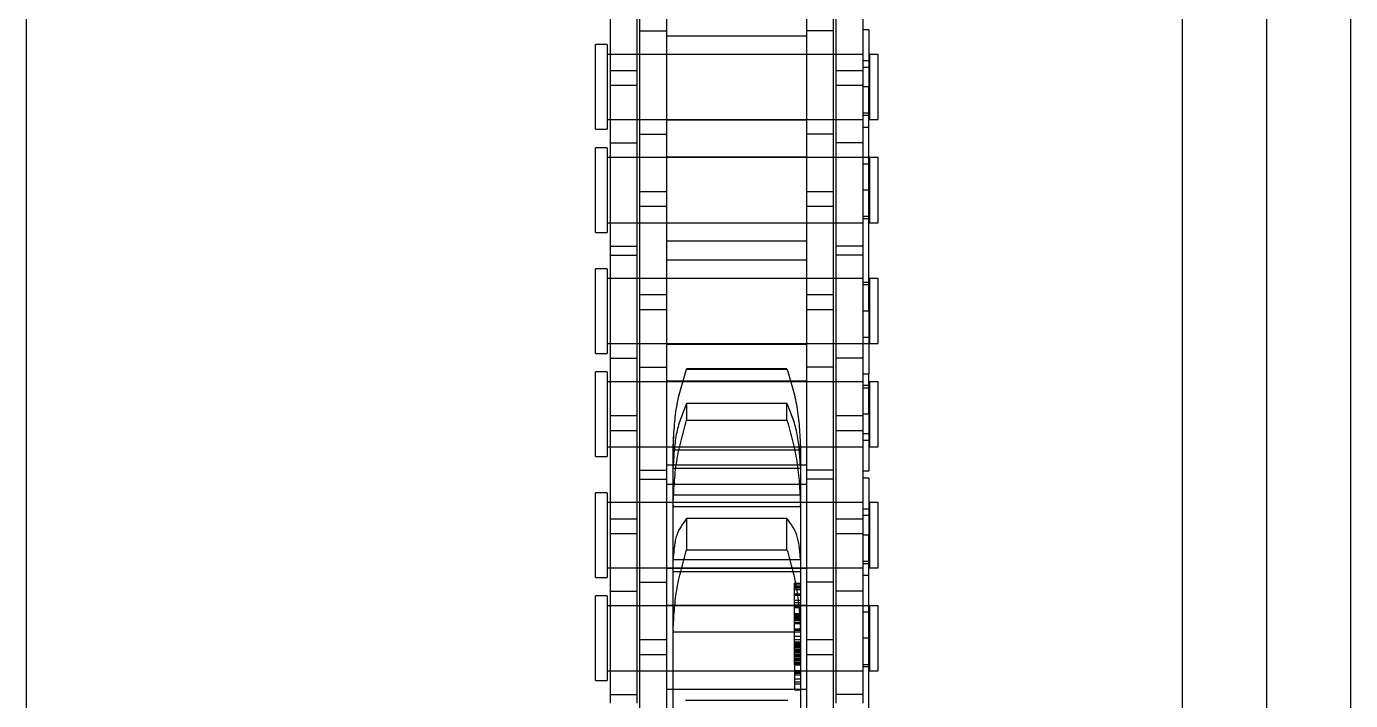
# Model space of a CAD drawing. Header units: metres. Extents: x 0 to 63075, y 0 to 44550.
# Drawn here: x 14109.2 to 14184.2, y 30206.5 to 30244.7 of the extents above; entities that cross this region are included whole.
import ezdxf

# ---------------------------------------------------------------- set-up
doc = ezdxf.new("R2010")
doc.units = ezdxf.units.M
doc.header["$LTSCALE"] = 75
doc.linetypes.add('HIDDEN2', pattern=[4.7625, 3.175, -1.5875])
for name, color, linetype in [('SDM', 7, 'Continuous'), ('SL4', 4, 'Continuous'), ('ST1', 7, 'HIDDEN2')]:
    doc.layers.add(name, color=color, linetype=linetype)

# ---------------------------------------------------------------- blocks, each defined once
blk = doc.blocks.new('A$Cb6dca9d5')
at = {"layer": 'SL4'}
for p, q in [((262.765, 2339.738), (262.765, 3664.713)), ((328.24, 2339.738), (328.24, 3664.713)), ((337.765, 3664.713), (337.765, 2339.738))]:
    blk.add_line(p, q, dxfattribs=at)
at = {"layer": 'ST1'}
for p, q in [((328.24, 2339.738), (328.24, 3664.713)), ((333.003, 3664.713), (333.003, 2339.738)), ((297.515, 3504.65), (297.515, 3511)), ((299.035, 3504.65), (299.035, 3511)), ((306.965, 3504.65), (306.965, 3511)), ((308.485, 3504.65), (308.485, 3511)), ((295.843, 3498.3), (295.843, 3507.395)), ((297.363, 3498.3), (297.363, 3507.395)), ((308.637, 3498.3), (308.637, 3507.395)), ((310.157, 3498.3), (310.157, 3507.395)), ((297.515, 3504.65), (299.035, 3504.65)), ((297.515, 3495.555), (297.515, 3504.65)), ((299.035, 3495.555), (299.035, 3504.65)), ((299.035, 3504.367), (306.965, 3504.367)), ((308.485, 3504.65), (306.965, 3504.65)), ((306.965, 3495.555), (306.965, 3504.65)), ((308.485, 3495.555), (308.485, 3504.65)), ((310.489, 3504.706), (310.157, 3504.706)), ((310.489, 3504.706), (310.489, 3501.475)), ((295, 3499.077), (295, 3503.874)), ((295.659, 3503.874), (295, 3503.874)), ((295.659, 3503.874), (295.659, 3499.077)), ((310.157, 3503.32), (295.659, 3503.32)), ((297.363, 3503.32), (295.843, 3503.32)), ((299.035, 3503.32), (297.515, 3503.32)), ((306.965, 3503.32), (299.035, 3503.32)), ((308.485, 3503.32), (306.965, 3503.32)), ((310.157, 3503.32), (308.637, 3503.32)), ((310.526, 3503.32), (310.526, 3499.63)), ((311, 3503.32), (310.526, 3503.32)), ((311, 3499.63), (311, 3503.32)), ((310.526, 3502.951), (310.157, 3502.951)), ((310.489, 3502.582), (310.157, 3502.582)), ((295.843, 3502.407), (297.363, 3502.407)), ((308.637, 3502.407), (310.157, 3502.407)), ((297.363, 3501.547), (295.843, 3501.547)), ((310.157, 3501.547), (308.637, 3501.547)), ((310.489, 3501.475), (310.157, 3501.475)), ((310.489, 3488.775), (310.489, 3501.475)), ((295.659, 3499.63), (310.157, 3499.63)), ((295.843, 3499.63), (297.363, 3499.63)), ((297.515, 3499.63), (299.035, 3499.63)), ((299.035, 3499.63), (306.965, 3499.63)), ((306.965, 3499.587), (299.035, 3499.587)), ((306.965, 3499.63), (308.485, 3499.63)), ((308.637, 3499.63), (310.157, 3499.63)), ((310.157, 3499.999), (310.526, 3499.999)), ((310.489, 3499.856), (310.157, 3499.856)), ((310.526, 3499.63), (311, 3499.63)), ((295, 3499.077), (295.659, 3499.077)), ((297.515, 3498.802), (299.035, 3498.802)), ((308.485, 3498.802), (306.965, 3498.802)), ((310.489, 3499.179), (310.157, 3499.179)), ((295, 3493.229), (295, 3498.026)), ((295.659, 3498.026), (295, 3498.026)), ((295.659, 3498.026), (295.659, 3493.229)), ((295.843, 3498.3), (297.363, 3498.3)), ((295.843, 3491.95), (295.843, 3498.3)), ((297.363, 3491.95), (297.363, 3498.3)), ((310.157, 3498.3), (308.637, 3498.3)), ((308.637, 3491.95), (308.637, 3498.3)), ((310.157, 3491.95), (310.157, 3498.3)), ((310.157, 3497.472), (295.659, 3497.472)), ((297.363, 3497.472), (295.843, 3497.472)), ((299.035, 3497.472), (297.515, 3497.472)), ((299.035, 3497.515), (306.965, 3497.515)), ((306.965, 3497.472), (299.035, 3497.472)), ((308.485, 3497.472), (306.965, 3497.472)), ((310.489, 3497.472), (308.637, 3497.472)), ((310.526, 3497.472), (310.526, 3493.782)), ((311, 3497.472), (310.526, 3497.472)), ((311, 3493.782), (311, 3497.472)), ((310.526, 3497.103), (310.157, 3497.103)), ((297.515, 3494.695), (297.515, 3495.555)), ((297.515, 3495.555), (299.035, 3495.555)), ((299.035, 3494.695), (299.035, 3495.555)), ((306.965, 3494.695), (306.965, 3495.555)), ((306.965, 3495.555), (308.485, 3495.555)), ((308.485, 3494.695), (308.485, 3495.555)), ((310.489, 3495.627), (310.157, 3495.627)), ((297.515, 3485.6), (297.515, 3494.695)), ((299.035, 3494.695), (297.515, 3494.695)), ((299.035, 3485.6), (299.035, 3494.695)), ((306.965, 3485.6), (306.965, 3494.695)), ((308.485, 3494.695), (306.965, 3494.695)), ((308.485, 3485.6), (308.485, 3494.695)), ((295.659, 3493.782), (310.157, 3493.782)), ((295.843, 3493.782), (297.363, 3493.782)), ((297.515, 3493.782), (299.035, 3493.782)), ((299.035, 3493.782), (306.965, 3493.782)), ((306.965, 3493.782), (308.485, 3493.782)), ((308.637, 3493.782), (310.157, 3493.782)), ((310.157, 3494.151), (310.526, 3494.151)), ((310.489, 3494.008), (310.157, 3494.008)), ((310.526, 3493.782), (311, 3493.782)), ((295, 3493.229), (295.659, 3493.229)), ((295.843, 3492.452), (297.363, 3492.452)), ((306.965, 3492.735), (299.035, 3492.735)), ((310.157, 3492.452), (308.637, 3492.452)), ((295.843, 3491.95), (297.363, 3491.95)), ((295.843, 3482.855), (295.843, 3491.95)), ((297.363, 3482.855), (297.363, 3491.95)), ((299.035, 3491.667), (306.965, 3491.667)), ((310.157, 3491.95), (308.637, 3491.95)), ((308.637, 3482.855), (308.637, 3491.95)), ((310.157, 3482.855), (310.157, 3491.95)), ((295, 3486.377), (295, 3491.174)), ((295.659, 3491.174), (295, 3491.174)), ((295.659, 3491.174), (295.659, 3486.377)), ((310.157, 3490.62), (295.659, 3490.62)), ((297.363, 3490.62), (295.843, 3490.62)), ((299.035, 3490.62), (297.515, 3490.62)), ((306.965, 3490.62), (299.035, 3490.62)), ((308.485, 3490.62), (306.965, 3490.62)), ((310.157, 3490.62), (308.637, 3490.62)), ((310.526, 3490.62), (310.526, 3486.93)), ((311, 3490.62), (310.526, 3490.62)), ((311, 3486.93), (311, 3490.62)), ((310.489, 3490.394), (310.157, 3490.394)), ((310.526, 3490.251), (310.157, 3490.251)), ((297.515, 3489.707), (299.035, 3489.707)), ((306.965, 3489.707), (308.485, 3489.707)), ((299.035, 3488.847), (297.515, 3488.847)), ((308.485, 3488.847), (306.965, 3488.847)), ((310.489, 3488.775), (310.157, 3488.775)), ((310.489, 3488.775), (310.489, 3485.223)), ((295.659, 3486.93), (310.157, 3486.93)), ((295.843, 3486.93), (297.363, 3486.93)), ((297.515, 3486.93), (299.035, 3486.93)), ((299.035, 3486.93), (306.965, 3486.93)), ((306.965, 3486.887), (299.035, 3486.887)), ((306.965, 3486.93), (308.485, 3486.93)), ((308.637, 3486.93), (310.489, 3486.93)), ((310.157, 3487.299), (310.526, 3487.299)), ((310.526, 3486.93), (311, 3486.93)), ((295, 3486.377), (295.659, 3486.377)), ((295.843, 3486.102), (297.363, 3486.102)), ((310.157, 3486.102), (308.637, 3486.102)), ((295, 3480.529), (295, 3485.326)), ((295.659, 3485.326), (295, 3485.326)), ((295.659, 3485.326), (295.659, 3480.529)), ((297.515, 3485.6), (299.035, 3485.6)), ((297.515, 3479.25), (297.515, 3485.6)), ((299.035, 3479.25), (299.035, 3485.6)), ((300.157, 3485.495), (300.157, 3485.471)), ((305.843, 3485.495), (300.157, 3485.495)), ((300.157, 3485.471), (305.843, 3485.471)), ((305.843, 3485.471), (305.843, 3485.495)), ((308.485, 3485.6), (306.965, 3485.6)), ((306.965, 3479.25), (306.965, 3485.6)), ((308.485, 3479.25), (308.485, 3485.6)), ((310.157, 3484.772), (295.659, 3484.772)), ((297.363, 3484.772), (295.843, 3484.772)), ((299.035, 3484.772), (297.515, 3484.772)), ((299.035, 3484.815), (306.965, 3484.815)), ((306.965, 3484.772), (299.035, 3484.772)), ((308.485, 3484.772), (306.965, 3484.772)), ((310.157, 3484.772), (308.637, 3484.772)), ((310.157, 3485.223), (310.489, 3485.223)), ((310.489, 3484.546), (310.157, 3484.546)), ((310.489, 3482.927), (310.489, 3485.223)), ((310.526, 3484.772), (310.526, 3481.082)), ((311, 3484.772), (310.526, 3484.772)), ((311, 3481.082), (311, 3484.772)), ((310.526, 3484.403), (310.157, 3484.403)), ((300.157, 3483.533), (300.157, 3482.595)), ((305.843, 3483.533), (300.157, 3483.533)), ((305.843, 3482.595), (305.843, 3483.533)), ((295.843, 3481.995), (295.843, 3482.855)), ((295.843, 3482.855), (297.363, 3482.855)), ((297.363, 3481.995), (297.363, 3482.855)), ((300.157, 3482.595), (305.843, 3482.595)), ((308.637, 3481.995), (308.637, 3482.855)), ((308.637, 3482.855), (310.157, 3482.855)), ((310.489, 3482.927), (310.157, 3482.927)), ((310.157, 3481.995), (310.157, 3482.855)), ((310.489, 3482.927), (310.489, 3479.696)), ((295.843, 3472.9), (295.843, 3481.995)), ((297.363, 3481.995), (295.843, 3481.995)), ((297.363, 3472.9), (297.363, 3481.995)), ((299.405, 3481.659), (299.395, 3481.162)), ((308.637, 3472.9), (308.637, 3481.995)), ((310.157, 3481.995), (308.637, 3481.995)), ((310.157, 3472.9), (310.157, 3481.995)), ((310.489, 3481.82), (310.157, 3481.82)), ((295.659, 3481.082), (310.157, 3481.082)), ((295.843, 3481.082), (297.363, 3481.082)), ((297.515, 3481.082), (299.035, 3481.082)), ((299.035, 3481.082), (306.965, 3481.082)), ((299.395, 3481.022), (299.395, 3481.162)), ((299.395, 3480.895), (299.395, 3481.022)), ((299.395, 3481.022), (299.395, 3480.895)), ((306.605, 3480.895), (299.395, 3480.895)), ((299.395, 3479.965), (299.395, 3480.895)), ((306.605, 3481.162), (306.605, 3481.022)), ((306.605, 3481.022), (306.605, 3480.895)), ((306.605, 3480.895), (306.605, 3481.022)), ((306.605, 3480.895), (306.605, 3479.965)), ((306.965, 3481.082), (308.485, 3481.082)), ((308.637, 3481.082), (310.157, 3481.082)), ((310.157, 3481.451), (310.526, 3481.451)), ((310.526, 3481.082), (311, 3481.082)), ((295, 3480.529), (295.659, 3480.529)), ((306.965, 3480.035), (299.035, 3480.035)), ((297.515, 3479.752), (299.035, 3479.752)), ((297.515, 3479.25), (299.035, 3479.25)), ((297.515, 3470.155), (297.515, 3479.25)), ((299.035, 3470.155), (299.035, 3479.25)), ((299.395, 3477.8), (299.395, 3479.965)), ((306.605, 3479.856), (299.395, 3479.856)), ((306.605, 3479.965), (306.605, 3477.8)), ((308.485, 3479.752), (306.965, 3479.752)), ((308.485, 3479.25), (306.965, 3479.25)), ((306.965, 3470.155), (306.965, 3479.25)), ((308.485, 3470.155), (308.485, 3479.25)), ((310.489, 3479.696), (310.157, 3479.696)), ((310.489, 3479.306), (310.157, 3479.306)), ((310.489, 3479.306), (310.489, 3476.075)), ((299.035, 3478.967), (306.965, 3478.967)), ((295, 3473.677), (295, 3478.474)), ((295.659, 3478.474), (295, 3478.474)), ((295.659, 3478.474), (295.659, 3473.677)), ((310.157, 3477.92), (295.659, 3477.92)), ((297.363, 3477.92), (295.843, 3477.92)), ((299.035, 3477.92), (297.515, 3477.92)), ((306.965, 3477.92), (299.035, 3477.92)), ((299.395, 3478.358), (306.605, 3478.358)), ((299.395, 3477.672), (299.395, 3477.8)), ((299.395, 3477.8), (299.395, 3477.672)), ((306.605, 3477.8), (306.605, 3477.672)), ((306.605, 3477.672), (306.605, 3477.8)), ((308.485, 3477.92), (306.965, 3477.92)), ((310.157, 3477.92), (308.637, 3477.92)), ((310.526, 3477.92), (310.526, 3474.23)), ((311, 3477.92), (310.526, 3477.92)), ((311, 3474.23), (311, 3477.92)), ((295.843, 3477.007), (297.363, 3477.007)), ((306.605, 3477.672), (299.395, 3477.672)), ((299.395, 3474.758), (299.395, 3477.672)), ((300.157, 3477.014), (300.157, 3475.251)), ((305.843, 3477.014), (300.157, 3477.014)), ((305.843, 3475.251), (305.843, 3477.014)), ((306.605, 3477.672), (306.605, 3474.758)), ((308.637, 3477.007), (310.157, 3477.007)), ((310.526, 3477.551), (310.157, 3477.551)), ((310.489, 3477.182), (310.157, 3477.182)), ((297.363, 3476.147), (295.843, 3476.147)), ((310.157, 3476.147), (308.637, 3476.147)), ((310.489, 3476.075), (310.157, 3476.075)), ((310.489, 3463.375), (310.489, 3476.075)), ((299.395, 3470.69), (299.395, 3474.758)), ((300.157, 3475.251), (305.843, 3475.251)), ((306.605, 3474.758), (306.605, 3470.69)), ((295.659, 3474.23), (310.157, 3474.23)), ((295.843, 3474.23), (297.363, 3474.23)), ((297.515, 3474.23), (299.035, 3474.23)), ((299.035, 3474.23), (306.965, 3474.23)), ((306.965, 3474.187), (299.035, 3474.187)), ((306.605, 3474.68), (299.395, 3474.68)), ((299.395, 3474.011), (306.605, 3474.011)), ((306.965, 3474.23), (308.485, 3474.23)), ((308.637, 3474.23), (310.157, 3474.23)), ((310.157, 3474.599), (310.526, 3474.599)), ((310.489, 3474.456), (310.157, 3474.456)), ((310.526, 3474.23), (311, 3474.23)), ((295, 3473.677), (295.659, 3473.677)), ((297.515, 3473.402), (299.035, 3473.402)), ((306.27, 3473.324), (306.27, 3473.359)), ((306.27, 3473.359), (306.605, 3473.359)), ((306.27, 3473.344), (306.605, 3473.344)), ((306.27, 3473.117), (306.27, 3473.324)), ((306.27, 3473.324), (306.605, 3473.324)), ((306.27, 3473.314), (306.605, 3473.314)), ((308.485, 3473.402), (306.965, 3473.402)), ((310.489, 3473.779), (310.157, 3473.779)), ((295, 3467.829), (295, 3472.626)), ((295.659, 3472.626), (295, 3472.626)), ((295.659, 3472.626), (295.659, 3467.829)), ((295.843, 3472.9), (297.363, 3472.9)), ((295.843, 3466.55), (295.843, 3472.9)), ((297.363, 3466.55), (297.363, 3472.9)), ((306.27, 3473.197), (306.605, 3473.197)), ((306.27, 3473.159), (306.605, 3473.159)), ((306.27, 3473.081), (306.27, 3473.117)), ((306.27, 3473.117), (306.605, 3473.117)), ((306.27, 3473.081), (306.605, 3473.081)), ((306.27, 3472.756), (306.27, 3473.081)), ((306.27, 3472.99), (306.605, 3472.99)), ((306.27, 3472.672), (306.27, 3472.756)), ((306.27, 3472.756), (306.605, 3472.756)), ((306.27, 3472.39), (306.27, 3472.672)), ((306.27, 3472.672), (306.605, 3472.672)), ((310.157, 3472.9), (308.637, 3472.9)), ((308.637, 3466.55), (308.637, 3472.9)), ((310.157, 3466.55), (310.157, 3472.9)), ((310.157, 3472.072), (295.659, 3472.072)), ((297.363, 3472.072), (295.843, 3472.072)), ((299.035, 3472.072), (297.515, 3472.072)), ((299.035, 3472.115), (306.965, 3472.115)), ((306.965, 3472.072), (299.035, 3472.072)), ((306.27, 3471.542), (306.27, 3472.39)), ((306.27, 3472.39), (306.605, 3472.39)), ((306.27, 3472.253), (306.605, 3472.253)), ((306.27, 3472.132), (306.605, 3472.132)), ((306.27, 3472.084), (306.605, 3472.084)), ((306.27, 3472.046), (306.605, 3472.046)), ((306.27, 3472), (306.605, 3472)), ((306.27, 3471.973), (306.605, 3471.973)), ((308.485, 3472.072), (306.965, 3472.072)), ((310.489, 3472.072), (308.637, 3472.072)), ((310.526, 3472.072), (310.526, 3468.382)), ((311, 3472.072), (310.526, 3472.072)), ((311, 3468.382), (311, 3472.072)), ((306.27, 3471.638), (306.605, 3471.638)), ((306.27, 3471.615), (306.605, 3471.615)), ((306.27, 3471.152), (306.27, 3471.542)), ((306.27, 3471.542), (306.605, 3471.542)), ((306.27, 3471.535), (306.605, 3471.535)), ((306.27, 3471.514), (306.605, 3471.514)), ((306.27, 3471.497), (306.605, 3471.497)), ((306.27, 3471.442), (306.605, 3471.442)), ((306.27, 3471.388), (306.605, 3471.388)), ((306.27, 3471.308), (306.605, 3471.308)), ((306.27, 3471.262), (306.605, 3471.262)), ((306.27, 3471.152), (306.605, 3471.152)), ((306.27, 3468.723), (306.27, 3471.152)), ((306.27, 3471.134), (306.605, 3471.134)), ((306.27, 3471.113), (306.605, 3471.113)), ((306.27, 3471.072), (306.605, 3471.072)), ((310.526, 3471.703), (310.157, 3471.703)), ((299.395, 3470.574), (299.395, 3470.69)), ((299.395, 3470.69), (299.395, 3470.574)), ((306.605, 3470.574), (299.395, 3470.574)), ((299.395, 3466.029), (299.395, 3470.574)), ((306.27, 3470.772), (306.605, 3470.772)), ((306.27, 3470.711), (306.605, 3470.711)), ((306.605, 3470.663), (306.27, 3470.663)), ((306.605, 3470.328), (306.27, 3470.328)), ((306.605, 3470.69), (306.605, 3470.574)), ((306.605, 3470.574), (306.605, 3466.029)), ((297.515, 3469.295), (297.515, 3470.155)), ((297.515, 3470.155), (299.035, 3470.155)), ((299.035, 3469.295), (299.035, 3470.155)), ((306.27, 3470.169), (306.605, 3470.169)), ((306.27, 3470.035), (306.605, 3470.035)), ((306.27, 3470.027), (306.605, 3470.027)), ((306.27, 3470.008), (306.605, 3470.008)), ((306.27, 3469.992), (306.605, 3469.992)), ((306.27, 3469.978), (306.605, 3469.978)), ((306.27, 3469.89), (306.605, 3469.89)), ((306.27, 3469.886), (306.605, 3469.886)), ((306.27, 3469.861), (306.605, 3469.861)), ((306.27, 3469.857), (306.605, 3469.857)), ((306.27, 3469.823), (306.605, 3469.823)), ((306.27, 3469.784), (306.605, 3469.784)), ((306.27, 3469.751), (306.605, 3469.751)), ((306.27, 3469.749), (306.605, 3469.749)), ((306.27, 3469.716), (306.605, 3469.716)), ((306.27, 3469.613), (306.605, 3469.613)), ((306.27, 3469.564), (306.605, 3469.564)), ((306.965, 3469.295), (306.965, 3470.155)), ((306.965, 3470.155), (308.485, 3470.155)), ((308.485, 3469.295), (308.485, 3470.155)), ((310.489, 3470.227), (310.157, 3470.227)), ((297.515, 3460.2), (297.515, 3469.295)), ((299.035, 3469.295), (297.515, 3469.295)), ((299.035, 3460.2), (299.035, 3469.295)), ((306.27, 3469.484), (306.605, 3469.484)), ((306.27, 3469.4), (306.605, 3469.4)), ((306.27, 3469.307), (306.605, 3469.307)), ((306.27, 3469.239), (306.605, 3469.239)), ((306.27, 3469.231), (306.605, 3469.231)), ((306.27, 3469.211), (306.605, 3469.211)), ((306.27, 3469.118), (306.605, 3469.118)), ((306.27, 3469.105), (306.605, 3469.105)), ((306.27, 3469.097), (306.605, 3469.097)), ((306.27, 3469.094), (306.605, 3469.094)), ((306.27, 3469.02), (306.605, 3469.02)), ((306.27, 3468.989), (306.605, 3468.989)), ((306.27, 3468.981), (306.605, 3468.981)), ((306.27, 3468.904), (306.605, 3468.904)), ((306.27, 3468.847), (306.605, 3468.847)), ((306.27, 3468.846), (306.605, 3468.846)), ((306.27, 3468.833), (306.605, 3468.833)), ((306.27, 3468.782), (306.605, 3468.782)), ((306.27, 3468.782), (306.605, 3468.782)), ((306.965, 3460.2), (306.965, 3469.295)), ((308.485, 3469.295), (306.965, 3469.295)), ((308.485, 3460.2), (308.485, 3469.295)), ((310.157, 3468.751), (310.526, 3468.751)), ((295.659, 3468.382), (310.157, 3468.382)), ((295.843, 3468.382), (297.363, 3468.382)), ((297.515, 3468.382), (299.035, 3468.382)), ((299.035, 3468.382), (306.965, 3468.382)), ((306.27, 3468.723), (306.605, 3468.723)), ((306.27, 3468.723), (306.27, 3468.308)), ((306.27, 3468.4), (306.605, 3468.4)), ((306.27, 3468.308), (306.605, 3468.308)), ((306.27, 3468.308), (306.27, 3468.156)), ((306.27, 3468.259), (306.605, 3468.259)), ((306.27, 3468.156), (306.605, 3468.156)), ((306.27, 3468.156), (306.27, 3467.316)), ((306.965, 3468.382), (308.485, 3468.382)), ((308.637, 3468.382), (310.157, 3468.382)), ((310.489, 3468.608), (310.157, 3468.608)), ((310.526, 3468.382), (311, 3468.382)), ((295, 3467.829), (295.659, 3467.829)), ((306.965, 3467.335), (299.035, 3467.335)), ((306.27, 3467.924), (306.605, 3467.924)), ((306.27, 3467.754), (306.605, 3467.754)), ((306.27, 3467.651), (306.605, 3467.651)), ((306.27, 3467.316), (306.605, 3467.316)), ((295.843, 3467.052), (297.363, 3467.052)), ((305.901, 3466.703), (300.099, 3466.703)), ((310.157, 3467.052), (308.637, 3467.052))]:
    blk.add_line(p, q, dxfattribs=at)
for points, knots in [([(299.395, 3481.022), (299.433, 3481.81), (299.508, 3483.39), (299.94, 3484.777), (300.157, 3485.471)], [0, 0, 0, 0, 0.499098, 1, 1, 1, 1]), ([(305.843, 3485.471), (306.059, 3484.778), (306.492, 3483.391), (306.567, 3481.811), (306.605, 3481.022)], [0, 0, 0, 0, 0.500133, 1, 1, 1, 1]), ([(300.157, 3483.533), (299.941, 3483.011), (299.508, 3481.969), (299.433, 3480.632), (299.395, 3479.965)], [0, 0, 0, 0, 0.500534, 1, 1, 1, 1]), ([(306.605, 3479.965), (306.567, 3480.632), (306.492, 3481.969), (306.059, 3483.011), (305.843, 3483.533)], [0, 0, 0, 0, 0.499459, 1, 1, 1, 1]), ([(299.395, 3477.8), (299.433, 3478.615), (299.508, 3480.248), (299.94, 3481.812), (300.157, 3482.595)], [0, 0, 0, 0, 0.499124, 1, 1, 1, 1]), ([(305.843, 3482.595), (306.059, 3481.813), (306.492, 3480.249), (306.567, 3478.616), (306.605, 3477.8)], [0, 0, 0, 0, 0.500152, 1, 1, 1, 1]), ([(300.157, 3477.014), (299.941, 3476.728), (299.508, 3476.155), (299.433, 3475.224), (299.395, 3474.758)], [0, 0, 0, 0, 0.500513, 1, 1, 1, 1]), ([(306.605, 3474.758), (306.567, 3475.224), (306.492, 3476.155), (306.059, 3476.728), (305.843, 3477.014)], [0, 0, 0, 0, 0.49948, 1, 1, 1, 1]), ([(299.395, 3470.69), (299.433, 3471.433), (299.508, 3472.923), (299.941, 3474.474), (300.157, 3475.251)], [0, 0, 0, 0, 0.499464, 1, 1, 1, 1]), ([(305.843, 3475.251), (306.059, 3474.474), (306.492, 3472.923), (306.567, 3471.433), (306.605, 3470.69)], [0, 0, 0, 0, 0.500529, 1, 1, 1, 1])]:
    blk.add_open_spline(points, degree=3, knots=knots, dxfattribs=at)

msp = doc.modelspace()

# ---------------------------------------------------------------- block references
at = {"layer": 'SDM'}
msp.add_blockref('A$Cb6dca9d5', (13846.469, 26739.769), dxfattribs=at)

doc.saveas('drawing.dxf')
